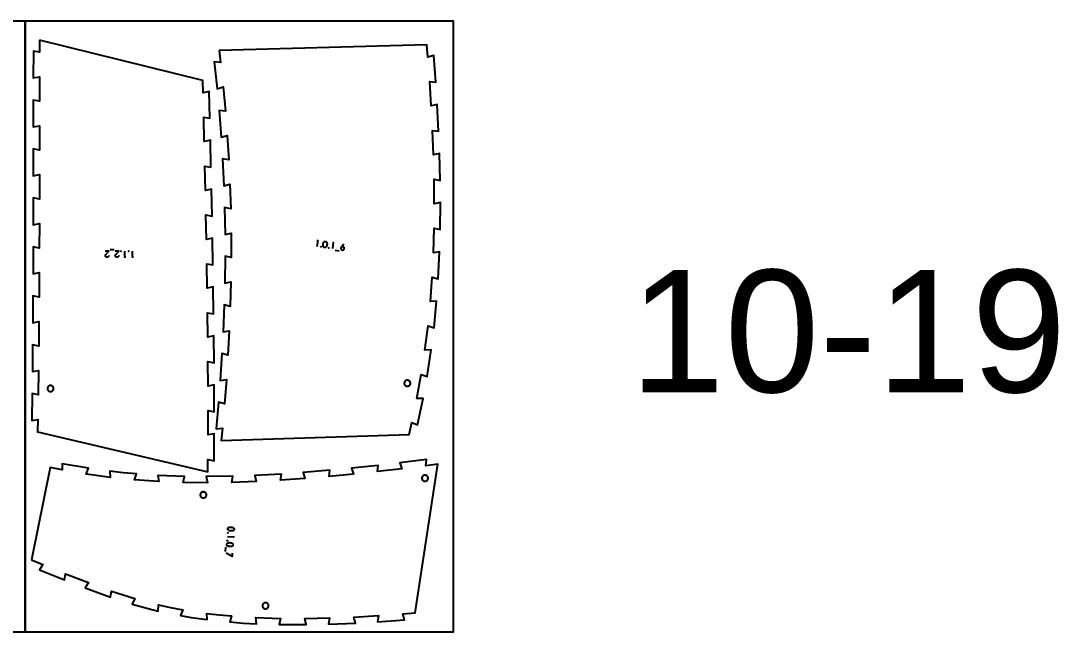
# Model space of a CAD drawing. Header units: millimetres. Extents: x 0 to 7990, y -2108 to -1000.
# Drawn here: x 6293 to 7990, y -2000 to -1000 of the extents above; entities that cross this region are included whole.
import ezdxf

# ---------------------------------------------------------------- set-up
doc = ezdxf.new("R2010")
doc.units = ezdxf.units.MM
doc.header["$MEASUREMENT"] = 0
for name, color, linetype, true_color in [('Default', 18, 'Continuous', 0x000000), ('nest', 18, 'Continuous', 0x000000), ('nest$l_engrave_text', 5, 'Continuous', 0x0000ff), ('nest$l_inner_cut', 3, 'Continuous', 0x00ff00), ('nest$l_outer_cut', 1, 'Continuous', 0xff0000)]:
    doc.layers.add(name, color=color, linetype=linetype, true_color=true_color)

msp = doc.modelspace()

# ---------------------------------------------------------------- linework, layer by layer
at = {"layer": 'Default'}
for points in [[(5600, -2000), (5600, -1000), (6300, -1000), (6300, -2000)], [(6300, -2000), (6300, -1000), (7000, -1000), (7000, -2000)]]:
    msp.add_lwpolyline(points, close=True, dxfattribs=at)
at = {"layer": 'nest$l_engrave_text'}
for points in [[(6777.1, -1359.1), (6778.5, -1359.3), (6777.1, -1369)], [(6802.4, -1362.7), (6803.8, -1362.9), (6802.4, -1372.5)], [(6821.2, -1365.1), (6817.1, -1370), (6816.7, -1370.5), (6816.4, -1371), (6816.2, -1371.4), (6816.1, -1372.2), (6816.2, -1372.9), (6816.4, -1373.6), (6816.9, -1374.2), (6817.5, -1374.6), (6818.3, -1374.9), (6819, -1374.9), (6819.8, -1374.8), (6820.6, -1374.4), (6821.1, -1373.9), (6821.5, -1373.3), (6821.6, -1372.5), (6821.6, -1371.7), (6821.3, -1370.9), (6820.9, -1370.3), (6820.2, -1369.8), (6819.5, -1369.6), (6818.6, -1369.6), (6818.2, -1369.6), (6817.7, -1369.8), (6817.2, -1370.1), (6816.7, -1370.4)], [(6436.8, -1384), (6436.7, -1384.4), (6436.4, -1385.1), (6436.1, -1385.6), (6435.7, -1386), (6434.9, -1386.5), (6433.9, -1386.7), (6433.4, -1386.6), (6432.9, -1386.5), (6432.3, -1386.3), (6431.9, -1385.9), (6431.2, -1385), (6431, -1384.4), (6431, -1384), (6431.1, -1383), (6431.2, -1382.7), (6431.3, -1382.6), (6431.5, -1382.2), (6436.6, -1376.6), (6430.7, -1376.6)], [(6445.5, -1374.6), (6438.7, -1374.6)], [(6453.1, -1384), (6453, -1384.4), (6452.7, -1385.1), (6452.4, -1385.6), (6452, -1386), (6451.2, -1386.5), (6450.2, -1386.7), (6449.7, -1386.6), (6449.1, -1386.5), (6448.6, -1386.3), (6448.2, -1385.9), (6447.5, -1385), (6447.3, -1384.4), (6447.2, -1384), (6447.4, -1383), (6447.5, -1382.7), (6447.6, -1382.6), (6447.8, -1382.2), (6452.8, -1376.6), (6447, -1376.6)], [(6464.2, -1386.4), (6462.8, -1386.4), (6462.8, -1376.6)], [(6477, -1386.4), (6475.6, -1386.4), (6475.6, -1376.6)], [(6806.6, -1375.1), (6813.3, -1376.1)], [(6640.4, -1843.1), (6640.3, -1844.5), (6630.6, -1843.9)], [(6627.4, -1861), (6626.9, -1867.7)], [(6638.5, -1870.7), (6638.1, -1876.3), (6628.7, -1870.5)]]:
    msp.add_lwpolyline(points, dxfattribs=at)
for points in [[(6783.6, -1369.4), (6783.8, -1369.5), (6783.8, -1369.7), (6783.7, -1369.8), (6783.5, -1369.9), (6783.4, -1369.8), (6783.4, -1369.6), (6783.4, -1369.5)], [(6788.1, -1370.3), (6787.6, -1369.7), (6787.2, -1368.9), (6787, -1367.9), (6787, -1367.8), (6787, -1367.5), (6787, -1367.2), (6787, -1366.8), (6787.1, -1365.5), (6787.3, -1364.3), (6787.5, -1363.8), (6787.6, -1363.5), (6787.6, -1363.3), (6787.7, -1363.1), (6788.3, -1362), (6788.6, -1361.7), (6788.8, -1361.4), (6789.6, -1361), (6790.2, -1360.8), (6790.9, -1360.8), (6791.7, -1360.9), (6792.4, -1361.4), (6792.8, -1361.9), (6793.2, -1362.6), (6793.4, -1363.3), (6793.5, -1364.2), (6793.5, -1364.9), (6793.4, -1366), (6793.3, -1367), (6793.1, -1367.8), (6792.9, -1368.6), (6792.7, -1369.1), (6792.3, -1369.7), (6791.8, -1370.3), (6791.2, -1370.7), (6790.7, -1370.9), (6790.1, -1371), (6789.5, -1371), (6788.8, -1370.8)], [(6796.3, -1371.2), (6796.4, -1371.3), (6796.5, -1371.5), (6796.4, -1371.6), (6796.2, -1371.7), (6796, -1371.6), (6796, -1371.4), (6796.1, -1371.2)], [(6456.3, -1377), (6456.2, -1377), (6456.1, -1376.8), (6456.2, -1376.6), (6456.3, -1376.6), (6456.5, -1376.6), (6456.6, -1376.8), (6456.5, -1377)], [(6469.1, -1377), (6468.9, -1377), (6468.9, -1376.8), (6468.9, -1376.6), (6469.1, -1376.6), (6469.3, -1376.6), (6469.3, -1376.8), (6469.3, -1377)], [(6631.8, -1829.4), (6632.4, -1828.9), (6633.2, -1828.4), (6634.2, -1828.1), (6634.3, -1828.1), (6634.5, -1828.1), (6634.8, -1828.1), (6635.2, -1828.1), (6636.5, -1828.1), (6637.7, -1828.2), (6638.2, -1828.3), (6638.6, -1828.4), (6638.8, -1828.5), (6638.9, -1828.5), (6639.5, -1828.7), (6640.1, -1829), (6640.5, -1829.3), (6640.7, -1829.5), (6641.2, -1830.2), (6641.5, -1830.8), (6641.5, -1831.5), (6641.4, -1832.4), (6641, -1833.1), (6640.6, -1833.5), (6639.8, -1834), (6639.2, -1834.2), (6638.3, -1834.4), (6637.5, -1834.4), (6636.5, -1834.4), (6635.5, -1834.3), (6634.7, -1834.2), (6633.9, -1834), (6633.3, -1833.9), (6632.7, -1833.5), (6632.1, -1833), (6631.7, -1832.5), (6631.4, -1832.1), (6631.2, -1831.5), (6631.2, -1830.9), (6631.4, -1830.1)], [(6631.5, -1837.6), (6631.4, -1837.8), (6631.2, -1837.8), (6631.1, -1837.7), (6631, -1837.6), (6631.1, -1837.4), (6631.3, -1837.4), (6631.4, -1837.4)], [(6630, -1854.8), (6630.6, -1854.3), (6631.4, -1853.9), (6632.4, -1853.6), (6632.5, -1853.6), (6632.7, -1853.6), (6633, -1853.5), (6633.5, -1853.5), (6634.7, -1853.5), (6635.9, -1853.7), (6636.4, -1853.8), (6636.8, -1853.9), (6637, -1853.9), (6637.2, -1854), (6637.7, -1854.2), (6638.3, -1854.5), (6638.7, -1854.8), (6639, -1855), (6639.5, -1855.7), (6639.7, -1856.3), (6639.8, -1857), (6639.6, -1857.8), (6639.3, -1858.5), (6638.8, -1859), (6638, -1859.4), (6637.4, -1859.7), (6636.5, -1859.8), (6635.8, -1859.9), (6634.7, -1859.9), (6633.7, -1859.8), (6632.9, -1859.7), (6632.1, -1859.5), (6631.5, -1859.3), (6630.9, -1859), (6630.3, -1858.5), (6629.9, -1858), (6629.6, -1857.5), (6629.4, -1856.9), (6629.4, -1856.3), (6629.6, -1855.6)], [(6630.6, -1850.3), (6630.5, -1850.5), (6630.4, -1850.5), (6630.2, -1850.5), (6630.1, -1850.3), (6630.2, -1850.1), (6630.4, -1850.1), (6630.6, -1850.2)]]:
    msp.add_lwpolyline(points, close=True, dxfattribs=at)
at = {"layer": 'nest$l_inner_cut'}
for points in [[(6929.8, -1593.5), (6929.8, -1593.4), (6929.8, -1593.2), (6929.8, -1593), (6929.8, -1592.8), (6929.8, -1592.7), (6929.8, -1592.5), (6929.8, -1592.3), (6929.8, -1592.2), (6929.8, -1592), (6929.7, -1591.8), (6929.7, -1591.6), (6929.6, -1591.5), (6929.6, -1591.3), (6929.5, -1591.1), (6929.5, -1591), (6929.4, -1590.8), (6929.3, -1590.7), (6929.3, -1590.5), (6929.2, -1590.4), (6929.1, -1590.2), (6929, -1590.1), (6928.9, -1589.9), (6928.8, -1589.8), (6928.7, -1589.6), (6928.6, -1589.5), (6928.4, -1589.4), (6928.3, -1589.3), (6928.2, -1589.1), (6928.1, -1589), (6927.9, -1588.9), (6927.8, -1588.8), (6927.7, -1588.7), (6927.5, -1588.6), (6927.4, -1588.5), (6927.2, -1588.4), (6927.1, -1588.4), (6926.9, -1588.3), (6926.7, -1588.2), (6926.6, -1588.2), (6926.4, -1588.1), (6926.2, -1588), (6926.1, -1588), (6925.9, -1588), (6925.7, -1587.9), (6925.6, -1587.9), (6925.4, -1587.9), (6925.2, -1587.9), (6925.1, -1587.8), (6924.9, -1587.8), (6924.7, -1587.8), (6924.5, -1587.9), (6924.4, -1587.9), (6924.2, -1587.9), (6924, -1587.9), (6923.8, -1587.9), (6923.7, -1588), (6923.5, -1588), (6923.3, -1588.1), (6923.2, -1588.1), (6923, -1588.2), (6922.9, -1588.3), (6922.7, -1588.3), (6922.5, -1588.4), (6922.4, -1588.5), (6922.2, -1588.6), (6922.1, -1588.7), (6921.9, -1588.8), (6921.8, -1588.9), (6921.7, -1589), (6921.5, -1589.1), (6921.4, -1589.2), (6921.3, -1589.3), (6921.2, -1589.4), (6921, -1589.6), (6920.9, -1589.7), (6920.8, -1589.8), (6920.7, -1590), (6920.6, -1590.1), (6920.5, -1590.3), (6920.5, -1590.4), (6920.4, -1590.6), (6920.3, -1590.7), (6920.2, -1590.9), (6920.2, -1591.1), (6920.1, -1591.2), (6920.1, -1591.4), (6920, -1591.6), (6920, -1591.7), (6919.9, -1591.9), (6919.9, -1592.1), (6919.9, -1592.2), (6919.9, -1592.4), (6919.8, -1592.6), (6919.8, -1592.8), (6919.8, -1592.9), (6919.8, -1593.1), (6919.9, -1593.3), (6919.9, -1593.4), (6919.9, -1593.6), (6919.9, -1593.8), (6920, -1594), (6920, -1594.1), (6920, -1594.3), (6920.1, -1594.5), (6920.2, -1594.6), (6920.2, -1594.8), (6920.3, -1594.9), (6920.4, -1595.1), (6920.5, -1595.3), (6920.5, -1595.4), (6920.6, -1595.6), (6920.7, -1595.7), (6920.8, -1595.8), (6920.9, -1596), (6921, -1596.1), (6921.2, -1596.2), (6921.3, -1596.4), (6921.4, -1596.5), (6921.5, -1596.6), (6921.7, -1596.7), (6921.8, -1596.8), (6921.9, -1596.9), (6922.1, -1597), (6922.2, -1597.1), (6922.4, -1597.2), (6922.5, -1597.3), (6922.7, -1597.4), (6922.8, -1597.4), (6923, -1597.5), (6923.2, -1597.6), (6923.3, -1597.6), (6923.5, -1597.7), (6923.7, -1597.7), (6923.8, -1597.7), (6924, -1597.8), (6924.2, -1597.8), (6924.4, -1597.8), (6924.5, -1597.8), (6924.7, -1597.8), (6924.9, -1597.8), (6925, -1597.8), (6925.2, -1597.8), (6925.4, -1597.8), (6925.6, -1597.8), (6925.7, -1597.8), (6925.9, -1597.7), (6926.1, -1597.7), (6926.2, -1597.6), (6926.4, -1597.6), (6926.6, -1597.5), (6926.7, -1597.5), (6926.9, -1597.4), (6927, -1597.3), (6927.2, -1597.2), (6927.4, -1597.2), (6927.5, -1597.1), (6927.6, -1597), (6927.8, -1596.9), (6927.9, -1596.8), (6928.1, -1596.7), (6928.2, -1596.5), (6928.3, -1596.4), (6928.4, -1596.3), (6928.6, -1596.2), (6928.7, -1596), (6928.8, -1595.9), (6928.9, -1595.8), (6929, -1595.6), (6929.1, -1595.5), (6929.2, -1595.3), (6929.3, -1595.2), (6929.3, -1595), (6929.4, -1594.9), (6929.5, -1594.7), (6929.5, -1594.5), (6929.6, -1594.4), (6929.6, -1594.2), (6929.7, -1594.1), (6929.7, -1593.9), (6929.8, -1593.7)], [(6336.2, -1601.5), (6336.2, -1601.6), (6336.3, -1601.8), (6336.3, -1602), (6336.3, -1602.2), (6336.3, -1602.3), (6336.3, -1602.5), (6336.4, -1602.7), (6336.4, -1602.8), (6336.5, -1603), (6336.5, -1603.2), (6336.6, -1603.3), (6336.7, -1603.5), (6336.7, -1603.6), (6336.8, -1603.8), (6336.9, -1603.9), (6337, -1604.1), (6337.1, -1604.2), (6337.2, -1604.4), (6337.3, -1604.5), (6337.4, -1604.7), (6337.5, -1604.8), (6337.6, -1604.9), (6337.8, -1605), (6337.9, -1605.2), (6338, -1605.3), (6338.1, -1605.4), (6338.3, -1605.5), (6338.4, -1605.6), (6338.6, -1605.7), (6338.7, -1605.8), (6338.9, -1605.9), (6339, -1605.9), (6339.2, -1606), (6339.3, -1606.1), (6339.5, -1606.1), (6339.7, -1606.2), (6339.8, -1606.3), (6340, -1606.3), (6340.2, -1606.3), (6340.3, -1606.4), (6340.5, -1606.4), (6340.7, -1606.4), (6340.9, -1606.4), (6341, -1606.5), (6341.2, -1606.5), (6341.4, -1606.5), (6341.5, -1606.4), (6341.7, -1606.4), (6341.9, -1606.4), (6342.1, -1606.4), (6342.2, -1606.4), (6342.4, -1606.3), (6342.6, -1606.3), (6342.7, -1606.2), (6342.9, -1606.2), (6343.1, -1606.1), (6343.2, -1606), (6343.4, -1606), (6343.5, -1605.9), (6343.7, -1605.8), (6343.8, -1605.7), (6344, -1605.6), (6344.1, -1605.5), (6344.3, -1605.4), (6344.4, -1605.3), (6344.5, -1605.2), (6344.7, -1605.1), (6344.8, -1605), (6344.9, -1604.9), (6345, -1604.7), (6345.1, -1604.6), (6345.2, -1604.5), (6345.3, -1604.3), (6345.4, -1604.2), (6345.5, -1604), (6345.6, -1603.9), (6345.7, -1603.7), (6345.8, -1603.6), (6345.8, -1603.4), (6345.9, -1603.2), (6346, -1603.1), (6346, -1602.9), (6346.1, -1602.7), (6346.1, -1602.6), (6346.2, -1602.4), (6346.2, -1602.2), (6346.2, -1602.1), (6346.2, -1601.9), (6346.2, -1601.7), (6346.2, -1601.5), (6346.2, -1601.4), (6346.2, -1601.2), (6346.2, -1601), (6346.2, -1600.9), (6346.2, -1600.7), (6346.2, -1600.5), (6346.1, -1600.3), (6346.1, -1600.2), (6346, -1600), (6346, -1599.8), (6345.9, -1599.7), (6345.8, -1599.5), (6345.8, -1599.4), (6345.7, -1599.2), (6345.6, -1599), (6345.5, -1598.9), (6345.4, -1598.7), (6345.3, -1598.6), (6345.2, -1598.5), (6345.1, -1598.3), (6345, -1598.2), (6344.9, -1598.1), (6344.8, -1597.9), (6344.7, -1597.8), (6344.5, -1597.7), (6344.4, -1597.6), (6344.3, -1597.5), (6344.1, -1597.4), (6344, -1597.3), (6343.8, -1597.2), (6343.7, -1597.1), (6343.5, -1597), (6343.4, -1596.9), (6343.2, -1596.9), (6343.1, -1596.8), (6342.9, -1596.7), (6342.7, -1596.7), (6342.6, -1596.6), (6342.4, -1596.6), (6342.2, -1596.6), (6342.1, -1596.5), (6341.9, -1596.5), (6341.7, -1596.5), (6341.5, -1596.5), (6341.4, -1596.5), (6341.2, -1596.5), (6341, -1596.5), (6340.9, -1596.5), (6340.7, -1596.5), (6340.5, -1596.5), (6340.3, -1596.5), (6340.2, -1596.6), (6340, -1596.6), (6339.8, -1596.7), (6339.7, -1596.7), (6339.5, -1596.8), (6339.3, -1596.8), (6339.2, -1596.9), (6339, -1597), (6338.9, -1597.1), (6338.7, -1597.1), (6338.6, -1597.2), (6338.4, -1597.3), (6338.3, -1597.4), (6338.1, -1597.5), (6338, -1597.6), (6337.9, -1597.8), (6337.8, -1597.9), (6337.6, -1598), (6337.5, -1598.1), (6337.4, -1598.3), (6337.3, -1598.4), (6337.2, -1598.5), (6337.1, -1598.7), (6337, -1598.8), (6336.9, -1599), (6336.8, -1599.1), (6336.7, -1599.3), (6336.7, -1599.4), (6336.6, -1599.6), (6336.5, -1599.8), (6336.5, -1599.9), (6336.4, -1600.1), (6336.4, -1600.3), (6336.3, -1600.4), (6336.3, -1600.6), (6336.3, -1600.8), (6336.3, -1600.9), (6336.3, -1601.1), (6336.2, -1601.3)], [(6953.4, -1753), (6953.6, -1753), (6953.8, -1753), (6953.9, -1753), (6954.1, -1753), (6954.3, -1753), (6954.4, -1753), (6954.6, -1753), (6954.8, -1752.9), (6955, -1752.9), (6955.1, -1752.8), (6955.3, -1752.8), (6955.5, -1752.7), (6955.6, -1752.7), (6955.8, -1752.6), (6955.9, -1752.5), (6956.1, -1752.5), (6956.2, -1752.4), (6956.4, -1752.3), (6956.5, -1752.2), (6956.7, -1752.1), (6956.8, -1752), (6957, -1751.9), (6957.1, -1751.8), (6957.2, -1751.6), (6957.3, -1751.5), (6957.5, -1751.4), (6957.6, -1751.3), (6957.7, -1751.1), (6957.8, -1751), (6957.9, -1750.9), (6958, -1750.7), (6958.1, -1750.6), (6958.2, -1750.4), (6958.2, -1750.3), (6958.3, -1750.1), (6958.4, -1749.9), (6958.4, -1749.8), (6958.5, -1749.6), (6958.6, -1749.5), (6958.6, -1749.3), (6958.6, -1749.1), (6958.7, -1748.9), (6958.7, -1748.8), (6958.7, -1748.6), (6958.7, -1748.4), (6958.8, -1748.3), (6958.8, -1748.1), (6958.8, -1747.9), (6958.7, -1747.7), (6958.7, -1747.6), (6958.7, -1747.4), (6958.7, -1747.2), (6958.7, -1747), (6958.6, -1746.9), (6958.6, -1746.7), (6958.5, -1746.5), (6958.5, -1746.4), (6958.4, -1746.2), (6958.3, -1746.1), (6958.3, -1745.9), (6958.2, -1745.7), (6958.1, -1745.6), (6958, -1745.4), (6957.9, -1745.3), (6957.8, -1745.1), (6957.7, -1745), (6957.6, -1744.9), (6957.5, -1744.7), (6957.4, -1744.6), (6957.3, -1744.5), (6957.2, -1744.4), (6957, -1744.3), (6956.9, -1744.1), (6956.8, -1744), (6956.6, -1743.9), (6956.5, -1743.8), (6956.3, -1743.7), (6956.2, -1743.7), (6956, -1743.6), (6955.9, -1743.5), (6955.7, -1743.4), (6955.5, -1743.4), (6955.4, -1743.3), (6955.2, -1743.3), (6955, -1743.2), (6954.9, -1743.2), (6954.7, -1743.1), (6954.5, -1743.1), (6954.4, -1743.1), (6954.2, -1743.1), (6954, -1743), (6953.8, -1743), (6953.7, -1743), (6953.5, -1743), (6953.3, -1743.1), (6953.2, -1743.1), (6953, -1743.1), (6952.8, -1743.1), (6952.6, -1743.2), (6952.5, -1743.2), (6952.3, -1743.3), (6952.1, -1743.3), (6952, -1743.4), (6951.8, -1743.4), (6951.7, -1743.5), (6951.5, -1743.6), (6951.3, -1743.7), (6951.2, -1743.7), (6951.1, -1743.8), (6950.9, -1743.9), (6950.8, -1744), (6950.6, -1744.1), (6950.5, -1744.2), (6950.4, -1744.4), (6950.2, -1744.5), (6950.1, -1744.6), (6950, -1744.7), (6949.9, -1744.9), (6949.8, -1745), (6949.7, -1745.1), (6949.6, -1745.3), (6949.5, -1745.4), (6949.4, -1745.6), (6949.3, -1745.7), (6949.2, -1745.9), (6949.2, -1746.1), (6949.1, -1746.2), (6949, -1746.4), (6949, -1746.5), (6948.9, -1746.7), (6948.9, -1746.9), (6948.9, -1747), (6948.8, -1747.2), (6948.8, -1747.4), (6948.8, -1747.6), (6948.8, -1747.7), (6948.8, -1747.9), (6948.8, -1748.1), (6948.8, -1748.3), (6948.8, -1748.4), (6948.8, -1748.6), (6948.8, -1748.8), (6948.8, -1748.9), (6948.9, -1749.1), (6948.9, -1749.3), (6949, -1749.4), (6949, -1749.6), (6949.1, -1749.8), (6949.1, -1749.9), (6949.2, -1750.1), (6949.3, -1750.3), (6949.4, -1750.4), (6949.4, -1750.6), (6949.5, -1750.7), (6949.6, -1750.9), (6949.7, -1751), (6949.8, -1751.1), (6949.9, -1751.3), (6950.1, -1751.4), (6950.2, -1751.5), (6950.3, -1751.6), (6950.4, -1751.8), (6950.6, -1751.9), (6950.7, -1752), (6950.8, -1752.1), (6951, -1752.2), (6951.1, -1752.3), (6951.3, -1752.4), (6951.4, -1752.5), (6951.6, -1752.5), (6951.7, -1752.6), (6951.9, -1752.7), (6952.1, -1752.7), (6952.2, -1752.8), (6952.4, -1752.8), (6952.6, -1752.9), (6952.7, -1752.9), (6952.9, -1753), (6953.1, -1753), (6953.2, -1753)], [(6590.8, -1780.4), (6591, -1780.4), (6591.2, -1780.4), (6591.3, -1780.4), (6591.5, -1780.4), (6591.7, -1780.4), (6591.9, -1780.4), (6592, -1780.3), (6592.2, -1780.3), (6592.4, -1780.3), (6592.5, -1780.2), (6592.7, -1780.2), (6592.9, -1780.1), (6593, -1780), (6593.2, -1780), (6593.4, -1779.9), (6593.5, -1779.8), (6593.7, -1779.7), (6593.8, -1779.7), (6594, -1779.6), (6594.1, -1779.5), (6594.2, -1779.4), (6594.4, -1779.2), (6594.5, -1779.1), (6594.6, -1779), (6594.8, -1778.9), (6594.9, -1778.8), (6595, -1778.6), (6595.1, -1778.5), (6595.2, -1778.4), (6595.3, -1778.2), (6595.4, -1778.1), (6595.5, -1777.9), (6595.6, -1777.8), (6595.7, -1777.6), (6595.7, -1777.5), (6595.8, -1777.3), (6595.9, -1777.1), (6595.9, -1777), (6596, -1776.8), (6596, -1776.7), (6596.1, -1776.5), (6596.1, -1776.3), (6596.1, -1776.1), (6596.1, -1776), (6596.2, -1775.8), (6596.2, -1775.6), (6596.2, -1775.4), (6596.2, -1775.3), (6596.2, -1775.1), (6596.1, -1774.9), (6596.1, -1774.8), (6596.1, -1774.6), (6596.1, -1774.4), (6596, -1774.2), (6596, -1774.1), (6595.9, -1773.9), (6595.9, -1773.7), (6595.8, -1773.6), (6595.8, -1773.4), (6595.7, -1773.3), (6595.6, -1773.1), (6595.5, -1773), (6595.4, -1772.8), (6595.4, -1772.7), (6595.3, -1772.5), (6595.2, -1772.4), (6595, -1772.2), (6594.9, -1772.1), (6594.8, -1772), (6594.7, -1771.9), (6594.6, -1771.7), (6594.4, -1771.6), (6594.3, -1771.5), (6594.2, -1771.4), (6594, -1771.3), (6593.9, -1771.2), (6593.7, -1771.1), (6593.6, -1771), (6593.4, -1770.9), (6593.3, -1770.9), (6593.1, -1770.8), (6593, -1770.7), (6592.8, -1770.7), (6592.6, -1770.6), (6592.5, -1770.6), (6592.3, -1770.5), (6592.1, -1770.5), (6592, -1770.5), (6591.8, -1770.4), (6591.6, -1770.4), (6591.4, -1770.4), (6591.3, -1770.4), (6591.1, -1770.4), (6590.9, -1770.4), (6590.7, -1770.4), (6590.6, -1770.4), (6590.4, -1770.5), (6590.2, -1770.5), (6590.1, -1770.5), (6589.9, -1770.6), (6589.7, -1770.6), (6589.6, -1770.7), (6589.4, -1770.7), (6589.2, -1770.8), (6589.1, -1770.9), (6588.9, -1770.9), (6588.8, -1771), (6588.6, -1771.1), (6588.5, -1771.2), (6588.3, -1771.3), (6588.2, -1771.4), (6588, -1771.5), (6587.9, -1771.6), (6587.8, -1771.7), (6587.7, -1771.9), (6587.5, -1772), (6587.4, -1772.1), (6587.3, -1772.2), (6587.2, -1772.4), (6587.1, -1772.5), (6587, -1772.7), (6586.9, -1772.8), (6586.8, -1773), (6586.7, -1773.1), (6586.7, -1773.3), (6586.6, -1773.4), (6586.5, -1773.6), (6586.5, -1773.7), (6586.4, -1773.9), (6586.4, -1774.1), (6586.3, -1774.2), (6586.3, -1774.4), (6586.2, -1774.6), (6586.2, -1774.8), (6586.2, -1774.9), (6586.2, -1775.1), (6586.2, -1775.3), (6586.2, -1775.4), (6586.2, -1775.6), (6586.2, -1775.8), (6586.2, -1776), (6586.2, -1776.1), (6586.3, -1776.3), (6586.3, -1776.5), (6586.3, -1776.6), (6586.4, -1776.8), (6586.4, -1777), (6586.5, -1777.1), (6586.5, -1777.3), (6586.6, -1777.5), (6586.7, -1777.6), (6586.8, -1777.8), (6586.9, -1777.9), (6586.9, -1778.1), (6587, -1778.2), (6587.1, -1778.4), (6587.2, -1778.5), (6587.4, -1778.6), (6587.5, -1778.8), (6587.6, -1778.9), (6587.7, -1779), (6587.8, -1779.1), (6588, -1779.2), (6588.1, -1779.4), (6588.2, -1779.5), (6588.4, -1779.6), (6588.5, -1779.7), (6588.7, -1779.7), (6588.8, -1779.8), (6589, -1779.9), (6589.1, -1780), (6589.3, -1780), (6589.5, -1780.1), (6589.6, -1780.2), (6589.8, -1780.2), (6590, -1780.3), (6590.1, -1780.3), (6590.3, -1780.3), (6590.5, -1780.4), (6590.7, -1780.4)], [(6692.6, -1961.7), (6692.7, -1961.7), (6692.9, -1961.7), (6693.1, -1961.7), (6693.2, -1961.7), (6693.4, -1961.7), (6693.6, -1961.6), (6693.8, -1961.6), (6693.9, -1961.6), (6694.1, -1961.5), (6694.3, -1961.5), (6694.4, -1961.4), (6694.6, -1961.4), (6694.8, -1961.3), (6694.9, -1961.3), (6695.1, -1961.2), (6695.2, -1961.1), (6695.4, -1961), (6695.5, -1960.9), (6695.7, -1960.8), (6695.8, -1960.7), (6696, -1960.6), (6696.1, -1960.5), (6696.2, -1960.4), (6696.4, -1960.3), (6696.5, -1960.2), (6696.6, -1960), (6696.7, -1959.9), (6696.8, -1959.8), (6696.9, -1959.6), (6697, -1959.5), (6697.1, -1959.4), (6697.2, -1959.2), (6697.3, -1959.1), (6697.4, -1958.9), (6697.5, -1958.7), (6697.5, -1958.6), (6697.6, -1958.4), (6697.6, -1958.3), (6697.7, -1958.1), (6697.7, -1957.9), (6697.8, -1957.8), (6697.8, -1957.6), (6697.8, -1957.4), (6697.9, -1957.2), (6697.9, -1957.1), (6697.9, -1956.9), (6697.9, -1956.7), (6697.9, -1956.6), (6697.9, -1956.4), (6697.9, -1956.2), (6697.9, -1956), (6697.8, -1955.9), (6697.8, -1955.7), (6697.8, -1955.5), (6697.7, -1955.4), (6697.7, -1955.2), (6697.6, -1955), (6697.6, -1954.9), (6697.5, -1954.7), (6697.4, -1954.5), (6697.3, -1954.4), (6697.3, -1954.2), (6697.2, -1954.1), (6697.1, -1953.9), (6697, -1953.8), (6696.9, -1953.7), (6696.8, -1953.5), (6696.7, -1953.4), (6696.5, -1953.3), (6696.4, -1953.1), (6696.3, -1953), (6696.2, -1952.9), (6696, -1952.8), (6695.9, -1952.7), (6695.8, -1952.6), (6695.6, -1952.5), (6695.5, -1952.4), (6695.3, -1952.3), (6695.2, -1952.2), (6695, -1952.1), (6694.8, -1952.1), (6694.7, -1952), (6694.5, -1952), (6694.4, -1951.9), (6694.2, -1951.9), (6694, -1951.8), (6693.9, -1951.8), (6693.7, -1951.7), (6693.5, -1951.7), (6693.3, -1951.7), (6693.2, -1951.7), (6693, -1951.7), (6692.8, -1951.7), (6692.6, -1951.7), (6692.5, -1951.7), (6692.3, -1951.7), (6692.1, -1951.7), (6692, -1951.8), (6691.8, -1951.8), (6691.6, -1951.9), (6691.5, -1951.9), (6691.3, -1952), (6691.1, -1952), (6691, -1952.1), (6690.8, -1952.1), (6690.6, -1952.2), (6690.5, -1952.3), (6690.3, -1952.4), (6690.2, -1952.5), (6690, -1952.6), (6689.9, -1952.7), (6689.8, -1952.8), (6689.6, -1952.9), (6689.5, -1953), (6689.4, -1953.1), (6689.3, -1953.3), (6689.1, -1953.4), (6689, -1953.5), (6688.9, -1953.7), (6688.8, -1953.8), (6688.7, -1953.9), (6688.6, -1954.1), (6688.5, -1954.2), (6688.5, -1954.4), (6688.4, -1954.5), (6688.3, -1954.7), (6688.2, -1954.9), (6688.2, -1955), (6688.1, -1955.2), (6688.1, -1955.4), (6688, -1955.5), (6688, -1955.7), (6688, -1955.9), (6687.9, -1956), (6687.9, -1956.2), (6687.9, -1956.4), (6687.9, -1956.6), (6687.9, -1956.7), (6687.9, -1956.9), (6687.9, -1957.1), (6687.9, -1957.2), (6688, -1957.4), (6688, -1957.6), (6688, -1957.8), (6688.1, -1957.9), (6688.1, -1958.1), (6688.2, -1958.3), (6688.2, -1958.4), (6688.3, -1958.6), (6688.3, -1958.7), (6688.4, -1958.9), (6688.5, -1959.1), (6688.6, -1959.2), (6688.7, -1959.4), (6688.8, -1959.5), (6688.9, -1959.6), (6689, -1959.8), (6689.1, -1959.9), (6689.2, -1960), (6689.3, -1960.2), (6689.4, -1960.3), (6689.6, -1960.4), (6689.7, -1960.5), (6689.8, -1960.6), (6690, -1960.7), (6690.1, -1960.8), (6690.3, -1960.9), (6690.4, -1961), (6690.6, -1961.1), (6690.7, -1961.2), (6690.9, -1961.3), (6691, -1961.3), (6691.2, -1961.4), (6691.4, -1961.4), (6691.5, -1961.5), (6691.7, -1961.5), (6691.9, -1961.6), (6692, -1961.6), (6692.2, -1961.6), (6692.4, -1961.7)]]:
    msp.add_lwpolyline(points, close=True, dxfattribs=at)
at = {"layer": 'nest$l_outer_cut'}
for points in [[(6323.2, -1031.5), (6323.2, -1051.5), (6313.2, -1049.5), (6313.1, -1093.6), (6323.1, -1091.6), (6323.1, -1131.6), (6313.1, -1129.6), (6313.1, -1173.6), (6323.1, -1171.6), (6323.1, -1211.7), (6313.1, -1209.6), (6313.1, -1253.7), (6323.1, -1251.7), (6323.1, -1291.7), (6313.1, -1289.7), (6313, -1333.7), (6323, -1331.7), (6322.9, -1371.8), (6312.9, -1369.7), (6312.7, -1413.8), (6322.7, -1411.8), (6322.5, -1451.8), (6312.5, -1449.8), (6312.3, -1493.8), (6322.3, -1491.9), (6322, -1531.9), (6312, -1529.8), (6311.6, -1573.8), (6321.6, -1571.9), (6321.1, -1612), (6311.1, -1609.8), (6310.5, -1653.9), (6320.5, -1652), (6320.2, -1672), (6598.5, -1737.4), (6598.7, -1717.4), (6608.7, -1719.5), (6608.9, -1675.5), (6598.9, -1677.4), (6599, -1637.4), (6609, -1639.4), (6608.9, -1595.4), (6598.9, -1597.4), (6598.7, -1557.5), (6608.7, -1559.4), (6608.3, -1515.4), (6598.4, -1517.5), (6597.9, -1477.5), (6607.9, -1479.4), (6607.3, -1435.4), (6597.4, -1437.5), (6596.8, -1397.6), (6606.8, -1399.4), (6606, -1355.4), (6596.1, -1357.6), (6595.3, -1317.6), (6605.4, -1319.4), (6604.5, -1275.4), (6594.5, -1277.6), (6593.7, -1237.7), (6603.7, -1239.4), (6602.7, -1195.5), (6592.8, -1197.7), (6591.9, -1157.7), (6601.9, -1159.5), (6600.9, -1115.5), (6591, -1117.7), (6590.5, -1097.8)], [(6617, -1048.5), (6619.3, -1068.3), (6609.1, -1067.4), (6613.8, -1111.1), (6623.5, -1108), (6627.2, -1147.8), (6617.1, -1146.6), (6620.5, -1190.4), (6630.3, -1187.7), (6632.8, -1227.5), (6622.7, -1226), (6624.8, -1269.9), (6634.7, -1267.4), (6636, -1307.4), (6625.9, -1305.5), (6626.7, -1349.5), (6636.6, -1347.3), (6636.7, -1387.3), (6626.7, -1385.2), (6626.2, -1429.1), (6636.2, -1427.2), (6635.2, -1467.2), (6625.3, -1464.8), (6623.5, -1508.7), (6633.6, -1507.1), (6631.5, -1547), (6621.7, -1544.3), (6618.8, -1588.2), (6629, -1586.8), (6625.9, -1626.7), (6616.1, -1623.8), (6612.3, -1667.6), (6622.4, -1666.5), (6620.5, -1686.4), (6927.7, -1676.4), (6932.2, -1656.9), (6941.6, -1661), (6950.7, -1617.9), (6940.5, -1617.8), (6947.7, -1578.4), (6957.2, -1581.9), (6963.9, -1538.4), (6953.7, -1538.8), (6958.8, -1499.1), (6968.5, -1502.1), (6972.8, -1458.3), (6962.7, -1459.3), (6965.6, -1419.4), (6975.5, -1421.8), (6977.7, -1377.9), (6967.6, -1379.4), (6968.7, -1339.4), (6978.7, -1341.4), (6979, -1297.4), (6969, -1299.3), (6968.6, -1259.3), (6978.7, -1261), (6977.6, -1217), (6967.6, -1219.3), (6966.1, -1179.3), (6976.1, -1180.8), (6973.9, -1136.8), (6964, -1139.3), (6961.4, -1099.3), (6971.6, -1100.6), (6968.2, -1056.7), (6958.4, -1059.4), (6956.7, -1039.5)], [(6310, -1881.8), (6328.7, -1889.3), (6323.1, -1897.9), (6364, -1914.4), (6365.9, -1904.3), (6403.3, -1918.9), (6398, -1927.6), (6439.5, -1942.7), (6441, -1932.6), (6460.1, -1938.9), (6479.3, -1944.9), (6474.8, -1954), (6501, -1961.3), (6517.4, -1965.3), (6518.1, -1955.1), (6537.7, -1959.4), (6557.4, -1963.2), (6553.9, -1972.8), (6571.4, -1975.7), (6597.5, -1979.4), (6597.1, -1969.2), (6617, -1971.5), (6637, -1973.4), (6634.3, -1983.2), (6656.3, -1984.9), (6678.4, -1986.1), (6677, -1976), (6717.2, -1977.3), (6715.1, -1987.3), (6759.3, -1987.5), (6757.3, -1977.5), (6797.4, -1976.7), (6795.8, -1986.7), (6840, -1985), (6837.6, -1975.1), (6877.6, -1972.8), (6876.3, -1982.9), (6920.4, -1979.9), (6917.7, -1970), (6937.7, -1968.5), (6975, -1725.1), (6955.3, -1727.7), (6956, -1717.5), (6912.5, -1722.9), (6915.7, -1732.6), (6876.2, -1737.2), (6877.1, -1727.1), (6833.5, -1731.7), (6836.6, -1741.5), (6796.9, -1745.3), (6798.1, -1735.2), (6754.4, -1738.8), (6757.2, -1748.6), (6717.5, -1751.4), (6718.9, -1741.3), (6675.2, -1743.6), (6677.7, -1753.5), (6637.9, -1754.9), (6639.7, -1744.8), (6595.9, -1745.4), (6598.1, -1755.4), (6558.2, -1755), (6560.6, -1745.1), (6516.8, -1743.5), (6518.4, -1753.5), (6478.7, -1750.9), (6481.7, -1741.1), (6459.8, -1739.1), (6438.1, -1736.7), (6439, -1746.9), (6408.5, -1742.8), (6399.6, -1741.4), (6403.3, -1731.9), (6360.1, -1724.4), (6360.3, -1734.6), (6340.8, -1730.7)]]:
    msp.add_lwpolyline(points, close=True, dxfattribs=at)

# ---------------------------------------------------------------- texts
at = {"layer": 'nest', "insert": (7288.3, -1610.3), "char_height": 200, "width": 868.675, "attachment_point": 7, "line_spacing_factor": 0.963855}
msp.add_mtext('\\fArial;10-19', dxfattribs=at)

doc.saveas('drawing.dxf')
